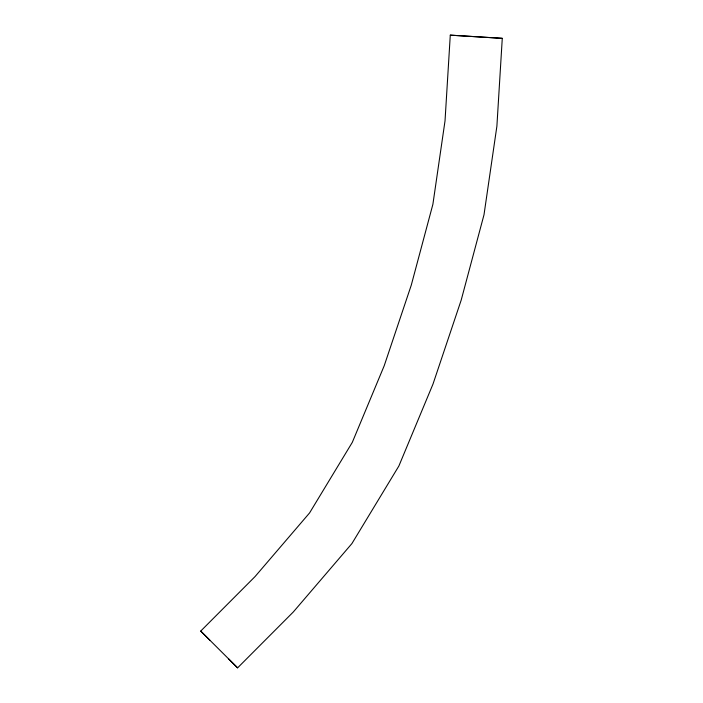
<?xml version="1.0" encoding="UTF-8"?>
<svg xmlns="http://www.w3.org/2000/svg" width="703" height="703" viewBox="0 0 703 703"><rect width="100%" height="100%" fill="white"/><g stroke="black" fill="none" stroke-linecap="round" stroke-linejoin="round"><path stroke-width="1.05" d="M200.724 631.074L237.614 667.85L293.3 611.988L351.922 543.56L398.865 466.027L432.986 384.102L461.194 300.111L483.998 214.784L496.889 126.224L502.276 38.331L450.28 35.15L445.025 120.872L432.89 204.301L411.273 285.154L384.216 365.745L352.3 442.363L309.575 512.935L255.031 576.601L200.724 631.074L209.784 640.125M502.276 38.331L450.28 35.15M228.554 658.808L237.614 667.85"/></g></svg>
